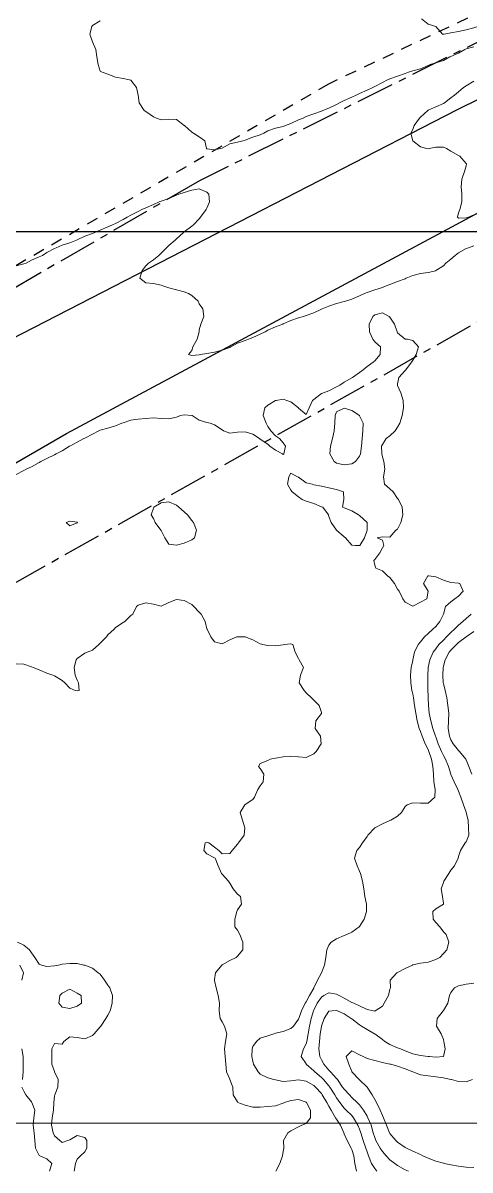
# Model space of a CAD drawing. Header units: centimetres. Extents: x 0 to 642158, y -847 to 649707.
# Drawn here: x 617005.2 to 617034.5, y 620684.3 to 620759.5 of the extents above; entities that cross this region are included whole.
import ezdxf

# ---------------------------------------------------------------- set-up
doc = ezdxf.new("R2010")
doc.units = ezdxf.units.CM
doc.header["$MEASUREMENT"] = 0
doc.linetypes.add('CENTERX2', pattern=[4, 2.5, -0.5, 0.5, -0.5])
doc.linetypes.add('JIS_02_0.7', pattern=[1.35, 0.75, -0.6])
for name, color, linetype, lineweight in [('MEV_grille', 254, 'Continuous', 9), ('WAL_parcellaire agricole', 7, 'JIS_02_0.7', 25), ('WAL_topographie 0.5', 253, 'Continuous', 20)]:
    doc.layers.add(name, color=color, linetype=linetype, lineweight=lineweight)
doc.layers.add('SPW_parcellaire cadastral', color=7, linetype='CENTERX2', lineweight=25, true_color=0xff0542)
picture_1 = doc.add_image_def('image2.png', size_in_pixel=(6614, 11023))

# ---------------------------------------------------------------- blocks, each defined once
blk = doc.blocks.new('*U114')
at = {"layer": 'MEV_grille', "transparency": 33554687}
blk.add_lwpolyline([(-1338.461, 0), (1338.461, 0)], dxfattribs=at)
blk = doc.blocks.new('*U115')
at = {"layer": 'MEV_grille', "color": 0, "linetype": 'ByBlock', "lineweight": -2, "transparency": 16777216}
blk.add_blockref('*U114', (0, -1700), dxfattribs=at)

msp = doc.modelspace()

# ---------------------------------------------------------------- linework, layer by layer
for points in [[(616959.655, 620703.552), (616982.944, 620718.069), (617008.046, 620732.586), (617035.72, 620747.406), (617113.599, 620785.514), (617149.59, 620803.66), (617192.99, 620824.68), (617220.21, 620838.29), (617257.26, 620856.739), (617304.592, 620879.574), (617342.397, 620898.93)], [(617283.421, 620876.852), (617222.327, 620846.91), (617191.327, 620831.788), (617146.717, 620809.104), (617121.916, 620796.553), (617076.852, 620775.08), (617033.603, 620753.757), (617000.637, 620736.82), (616975.534, 620721.245), (616956.026, 620709.147)]]:
    msp.add_lwpolyline(points)
at = {"layer": 'SPW_parcellaire cadastral'}
for points in [[(616952.061, 620710.931), (616919.509, 620750.616), (617042.312, 620836.61), (617069.693, 620775.462), (617061.604, 620771.471), (617016.754, 620749.136), (616963.701, 620718.387), (616952.061, 620710.931)], [(617082.838, 620766.859), (617087.915, 620758.877), (617126.08, 620714.089), (617140.94, 620702.104), (617180.2, 620666.244), (617198.721, 620649.645), (617202.743, 620647.528), (617211.738, 620638.85), (617219.57, 620629.325), (617224.544, 620619.8), (617242.443, 620568.633), (617131.683, 620480.394), (616973.114, 620705.004), (617082.838, 620766.859)]]:
    msp.add_lwpolyline(points, dxfattribs=at)
at = {"layer": 'WAL_parcellaire agricole'}
msp.add_lwpolyline([(617054.586, 620821.986), (617070.287, 620792.592), (617077.05, 620779.985), (617025.22, 620755.479), (616985.057, 620732.141), (616953.143, 620711.971), (616858.38, 620827.209)], dxfattribs=at)
at = {"layer": 'WAL_topographie 0.5'}
for points in [[(617010.25, 620759.625), (617009.75, 620759.319), (617009.692, 620759.25), (617009.568, 620758.75), (617009.75, 620758.25), (617009.75, 620758.25), (617009.969, 620757.75), (617010.024, 620757.25), (617010.107, 620756.75), (617010.25, 620756.321), (617010.375, 620756.25), (617010.75, 620756.119), (617011.25, 620755.937), (617011.75, 620755.841), (617012.178, 620755.75), (617012.25, 620755.726), (617012.62, 620755.25), (617012.75, 620754.75), (617012.75, 620754.75), (617012.806, 620754.25), (617013.131, 620753.75), (617013.25, 620753.667), (617013.75, 620753.324), (617013.942, 620753.25), (617014.25, 620753.121), (617014.75, 620753.178), (617015.25, 620753.146), (617015.75, 620752.769), (617015.778, 620752.75), (617016.25, 620752.325), (617016.375, 620752.25), (617016.75, 620752.013), (617017.107, 620751.75), (617017.21, 620751.25), (617017.25, 620751.226), (617017.75, 620751.155), (617018.17, 620751.25), (617018.25, 620751.281), (617018.75, 620751.559), (617019.25, 620751.672), (617019.593, 620751.75), (617019.75, 620751.808), (617020.25, 620751.995), (617020.75, 620752.149), (617020.977, 620752.25), (617021.25, 620752.414), (617021.75, 620752.579), (617022.25, 620752.692), (617022.407, 620752.75), (617022.75, 620752.893), (617023.25, 620753.124), (617023.555, 620753.25), (617023.75, 620753.34), (617024.25, 620753.525), (617024.75, 620753.709), (617024.853, 620753.75), (617025.25, 620753.897), (617025.75, 620754.138), (617025.944, 620754.25), (617026.25, 620754.399), (617026.75, 620754.608), (617027.032, 620754.75), (617027.25, 620754.863), (617027.75, 620755.077), (617028.12, 620755.25), (617028.25, 620755.315), (617028.75, 620755.576), (617029.083, 620755.75), (617029.25, 620755.826), (617029.75, 620755.995), (617030.25, 620756.168), (617030.47, 620756.25), (617030.75, 620756.333), (617031.25, 620756.465), (617031.75, 620756.687), (617031.875, 620756.75), (617032.25, 620756.866), (617032.75, 620757.016), (617033.182, 620757.25), (617033.25, 620757.278), (617033.75, 620757.509), (617034.162, 620757.75), (617034.25, 620757.783), (617034.75, 620757.92)], [(617031.317, 620759.75), (617031.75, 620759.389), (617032.25, 620759.25), (617032.25, 620759.25), (617032.704, 620758.75), (617032.75, 620758.744), (617032.813, 620758.75), (617033.25, 620758.842), (617033.75, 620758.93), (617034.25, 620759.039), (617034.75, 620759.155), (617035.017, 620759.25), (617035.25, 620759.417), (617035.75, 620759.685)], [(617034.75, 620755.655), (617034.25, 620755.368), (617034.063, 620755.25), (617033.75, 620754.977), (617033.481, 620754.75), (617033.25, 620754.566), (617032.82, 620754.25), (617032.75, 620754.198), (617032.25, 620753.992), (617031.75, 620753.767), (617031.734, 620753.75), (617031.25, 620753.316), (617031.189, 620753.25), (617030.845, 620752.75), (617030.75, 620752.5), (617030.622, 620752.25), (617030.75, 620751.75), (617030.75, 620751.75), (617031.25, 620751.369), (617031.667, 620751.25), (617031.75, 620751.221), (617031.821, 620751.25), (617032.25, 620751.341), (617032.75, 620751.331), (617032.95, 620751.25), (617033.25, 620751.089), (617033.75, 620750.797), (617033.833, 620750.75), (617034.25, 620750.281), (617034.278, 620750.25), (617034.25, 620750.125), (617034.135, 620749.75), (617033.969, 620749.25), (617033.929, 620748.75), (617033.969, 620748.25), (617033.962, 620747.75), (617033.827, 620747.25), (617033.75, 620747.028), (617033.674, 620746.75), (617033.75, 620746.696), (617034.25, 620746.712), (617034.39, 620746.75), (617034.75, 620746.897)], [(617004.75, 620743.567), (617005.25, 620743.701), (617005.393, 620743.75), (617005.75, 620743.931), (617006.25, 620744.155), (617006.459, 620744.25), (617006.75, 620744.448), (617007.25, 620744.704), (617007.362, 620744.75), (617007.75, 620744.913), (617008.25, 620745.073), (617008.701, 620745.25), (617008.75, 620745.276), (617009.25, 620745.515), (617009.75, 620745.689), (617009.897, 620745.75), (617010.25, 620745.91), (617010.75, 620746.119), (617011.05, 620746.25), (617011.25, 620746.332), (617011.75, 620746.591), (617012.01, 620746.75), (617012.25, 620746.88), (617012.75, 620747.117), (617012.98, 620747.25), (617013.25, 620747.374), (617013.75, 620747.578), (617014.124, 620747.75), (617014.25, 620747.802), (617014.75, 620747.981), (617015.25, 620748.189), (617015.406, 620748.25), (617015.75, 620748.363), (617016.25, 620748.528), (617016.75, 620748.606), (617017.25, 620748.389), (617017.378, 620748.25), (617017.417, 620747.75), (617017.25, 620747.35), (617017.207, 620747.25), (617016.833, 620746.75), (617016.75, 620746.646), (617016.377, 620746.25), (617016.25, 620746.157), (617015.75, 620745.789), (617015.712, 620745.75), (617015.25, 620745.327), (617015.161, 620745.25), (617014.75, 620744.891), (617014.591, 620744.75), (617014.25, 620744.386), (617014.087, 620744.25), (617013.75, 620743.955), (617013.421, 620743.75), (617013.25, 620743.562), (617013.012, 620743.25), (617012.859, 620742.75), (617013.25, 620742.45), (617013.75, 620742.417), (617014.25, 620742.295), (617014.361, 620742.25), (617014.75, 620742.12), (617015.25, 620742), (617015.75, 620741.871), (617016.036, 620741.75), (617016.25, 620741.63), (617016.682, 620741.25), (617016.75, 620741.083), (617016.981, 620740.75), (617017.036, 620740.25), (617016.838, 620739.75), (617016.75, 620739.375), (617016.736, 620739.25), (617016.607, 620738.75), (617016.333, 620738.25), (617016.25, 620738.028), (617016.042, 620737.75), (617016.25, 620737.693), (617016.75, 620737.744), (617016.821, 620737.75), (617017.25, 620737.813), (617017.75, 620737.917), (617018.25, 620738.039), (617018.75, 620738.221), (617018.809, 620738.25), (617019.25, 620738.5), (617019.75, 620738.666), (617019.981, 620738.75), (617020.25, 620738.867), (617020.75, 620739.095), (617021.065, 620739.25), (617021.25, 620739.351), (617021.75, 620739.567), (617022.219, 620739.75), (617022.25, 620739.763), (617022.75, 620739.984), (617023.25, 620740.158), (617023.578, 620740.25), (617023.75, 620740.305), (617024.25, 620740.489), (617024.75, 620740.726), (617024.806, 620740.75), (617025.25, 620740.918), (617025.75, 620741.088), (617026.25, 620741.224), (617026.325, 620741.25), (617026.75, 620741.379), (617027.25, 620741.606), (617027.586, 620741.75), (617027.75, 620741.814), (617028.25, 620741.982), (617028.75, 620742.151), (617028.992, 620742.25), (617029.25, 620742.342), (617029.75, 620742.536), (617030.25, 620742.723), (617030.322, 620742.75), (617030.75, 620742.922), (617031.25, 620743.055), (617031.75, 620743.122), (617032.25, 620743.241), (617032.261, 620743.25), (617032.75, 620743.561), (617032.923, 620743.75), (617033.25, 620744.006), (617033.529, 620744.25), (617033.75, 620744.413), (617034.25, 620744.695), (617034.407, 620744.75), (617034.75, 620744.866)], [(617004.75, 620729.882), (617005.25, 620730.159), (617005.405, 620730.25), (617005.75, 620730.403), (617006.25, 620730.67), (617006.368, 620730.75), (617006.75, 620730.932), (617007.25, 620731.189), (617007.356, 620731.25), (617007.75, 620731.447), (617008.24, 620731.75), (617008.25, 620731.755), (617008.75, 620732.006), (617009.185, 620732.25), (617009.25, 620732.284), (617009.75, 620732.527), (617010.157, 620732.75), (617010.25, 620732.79), (617010.75, 620732.93), (617011.25, 620733.077), (617011.664, 620733.25), (617011.75, 620733.284), (617012.25, 620733.443), (617012.75, 620733.513), (617013.25, 620733.569), (617013.75, 620733.602), (617014.25, 620733.569), (617014.75, 620733.545), (617015.25, 620733.641), (617015.509, 620733.75), (617015.75, 620733.807), (617016.25, 620733.764), (617016.273, 620733.75), (617016.75, 620733.46), (617017.25, 620733.295), (617017.457, 620733.25), (617017.75, 620733.137), (617018.25, 620732.811), (617018.345, 620732.75), (617018.75, 620732.596), (617019.25, 620732.663), (617019.75, 620732.694), (617020.25, 620732.54), (617020.7, 620732.25), (617020.75, 620732.205), (617021.25, 620731.871), (617021.38, 620731.75), (617021.75, 620731.487), (617022.2, 620731.25), (617022.25, 620731.208), (617022.283, 620731.25), (617022.395, 620731.75), (617022.25, 620731.966), (617022, 620732.25), (617021.75, 620732.437), (617021.443, 620732.75), (617021.25, 620733.032), (617021.14, 620733.25), (617020.936, 620733.75), (617021.044, 620734.25), (617021.25, 620734.429), (617021.75, 620734.745), (617021.783, 620734.75), (617022.25, 620734.825), (617022.487, 620734.75), (617022.75, 620734.657), (617023.246, 620734.25), (617023.25, 620734.244), (617023.75, 620733.817), (617023.962, 620734.25), (617024.177, 620734.75), (617024.25, 620734.81), (617024.75, 620735.192), (617024.892, 620735.25), (617025.25, 620735.382), (617025.75, 620735.631), (617025.959, 620735.75), (617026.25, 620735.936), (617026.75, 620736.219), (617026.794, 620736.25), (617027.25, 620736.573), (617027.5, 620736.75), (617027.75, 620736.968), (617028.143, 620737.25), (617028.25, 620737.349), (617028.6, 620737.75), (617028.62, 620738.25), (617028.25, 620738.577), (617028.122, 620738.75), (617027.897, 620739.25), (617027.893, 620739.75), (617028.131, 620740.25), (617028.25, 620740.35), (617028.75, 620740.487), (617029.196, 620740.25), (617029.25, 620740.207), (617029.552, 620739.75), (617029.725, 620739.25), (617029.75, 620739.179), (617030.25, 620738.768), (617030.404, 620738.75), (617030.75, 620738.679), (617031.118, 620738.25), (617030.958, 620737.75), (617030.75, 620737.385), (617030.664, 620737.25), (617030.282, 620736.75), (617030.25, 620736.7), (617029.838, 620736.25), (617029.75, 620735.839), (617029.736, 620735.75), (617029.75, 620735.718), (617029.955, 620735.25), (617030.107, 620734.75), (617030.132, 620734.25), (617030.06, 620733.75), (617029.901, 620733.25), (617029.75, 620733.004), (617029.583, 620732.75), (617029.25, 620732.422), (617029.01, 620732.25), (617028.75, 620731.85), (617028.705, 620731.75), (617028.713, 620731.25), (617028.75, 620731.047), (617028.843, 620730.75), (617028.923, 620730.25), (617028.836, 620729.75), (617028.899, 620729.25), (617029.25, 620728.964), (617029.467, 620728.75), (617029.75, 620728.326), (617029.806, 620728.25), (617030.048, 620727.75), (617030.099, 620727.25), (617029.972, 620726.75), (617029.75, 620726.311), (617029.636, 620726.25), (617029.25, 620725.778), (617028.75, 620725.817), (617028.417, 620725.75), (617028.75, 620725.583), (617028.855, 620725.25), (617028.75, 620725.096), (617028.589, 620724.75), (617028.25, 620724.318), (617028.185, 620724.25), (617028.25, 620723.95), (617028.327, 620723.75), (617028.75, 620723.583), (617029.094, 620723.25), (617029.25, 620723.154), (617029.55, 620722.75), (617029.75, 620722.382), (617029.848, 620722.25), (617030.103, 620721.75), (617030.25, 620721.523), (617030.75, 620721.263), (617031.25, 620721.524), (617031.662, 620721.75), (617031.75, 620722.25), (617031.458, 620722.75), (617031.741, 620723.25), (617031.75, 620723.256), (617031.806, 620723.25), (617032.25, 620723.18), (617032.75, 620722.964), (617033.25, 620722.823), (617033.75, 620722.77), (617033.823, 620722.75), (617034.057, 620722.25), (617033.75, 620721.927), (617033.512, 620721.75), (617033.25, 620721.546), (617032.886, 620721.25), (617032.759, 620720.75), (617032.75, 620720.733), (617032.516, 620720.25), (617032.25, 620719.943), (617032.063, 620719.75), (617031.75, 620719.473), (617031.51, 620719.25), (617031.25, 620718.92), (617031.108, 620718.75), (617030.865, 620718.25), (617030.756, 620717.75), (617030.75, 620717.712), (617030.64, 620717.25), (617030.59, 620716.75), (617030.608, 620716.25), (617030.691, 620715.75), (617030.75, 620715.52), (617030.785, 620715.25), (617030.858, 620714.75), (617030.943, 620714.25), (617031.031, 620713.75), (617031.169, 620713.25), (617031.25, 620713.045), (617031.356, 620712.75), (617031.558, 620712.25), (617031.75, 620711.871), (617031.8, 620711.75), (617031.965, 620711.25), (617032.064, 620710.75), (617032.101, 620710.25), (617032.133, 620709.75), (617032.224, 620709.25), (617032.188, 620708.75), (617031.75, 620708.358), (617031.25, 620708.364), (617030.75, 620708.382), (617030.375, 620708.25), (617030.25, 620708.14), (617030.008, 620707.75), (617029.75, 620707.504), (617029.301, 620707.25), (617029.25, 620707.226), (617028.75, 620707.01), (617028.262, 620706.75), (617028.25, 620706.741), (617027.799, 620706.25), (617027.75, 620706.183), (617027.455, 620705.75), (617027.25, 620705.45), (617027.074, 620705.25), (617026.914, 620704.75), (617027.096, 620704.25), (617027.25, 620703.9), (617027.308, 620703.75), (617027.458, 620703.25), (617027.527, 620702.75), (617027.601, 620702.25), (617027.701, 620701.75), (617027.701, 620701.25), (617027.56, 620700.75), (617027.25, 620700.27), (617027.239, 620700.25), (617026.75, 620699.907), (617026.427, 620699.75), (617026.25, 620699.687), (617025.75, 620699.472), (617025.401, 620699.25), (617025.25, 620699.045), (617025.112, 620698.75), (617025.035, 620698.25), (617024.958, 620697.75), (617024.753, 620697.25), (617024.75, 620697.247), (617024.497, 620696.75), (617024.26, 620696.25), (617024.25, 620696.235), (617023.977, 620695.75), (617023.75, 620695.337), (617023.689, 620695.25), (617023.444, 620694.75), (617023.267, 620694.25), (617023.25, 620694.207), (617022.915, 620693.75), (617022.75, 620693.587), (617022.25, 620693.395), (617021.75, 620693.278), (617021.63, 620693.25), (617021.25, 620693.122), (617020.75, 620692.949), (617020.5, 620692.75), (617020.25, 620692.409), (617020.204, 620692.25), (617020.192, 620691.75), (617020.25, 620691.46), (617020.299, 620691.25), (617020.607, 620690.75), (617020.75, 620690.606), (617021.25, 620690.369), (617021.63, 620690.25), (617021.75, 620690.219), (617022.25, 620690.125), (617022.75, 620690.159), (617023.25, 620690.227), (617023.75, 620690.145), (617024.25, 620689.862), (617024.376, 620689.75), (617024.75, 620689.334), (617024.806, 620689.25), (617025.104, 620688.75), (617025.25, 620688.497), (617025.385, 620688.25), (617025.688, 620687.75), (617025.75, 620687.648), (617026.016, 620687.25), (617026.222, 620686.75), (617026.25, 620686.686), (617026.444, 620686.25), (617026.712, 620685.75), (617026.75, 620685.661), (617026.87, 620685.25), (617026.942, 620684.75), (617027.052, 620684.25)], [(617026.99, 620730.75), (617026.75, 620730.591), (617026.25, 620730.526), (617025.75, 620730.637), (617025.591, 620730.75), (617025.304, 620731.25), (617025.344, 620731.75), (617025.474, 620732.25), (617025.586, 620732.75), (617025.632, 620733.25), (617025.649, 620733.75), (617025.75, 620734.009), (617026.25, 620734.239), (617026.75, 620734.09), (617027.246, 620733.75), (617027.25, 620733.745), (617027.484, 620733.25), (617027.476, 620732.75), (617027.433, 620732.25), (617027.392, 620731.75), (617027.317, 620731.25), (617027.25, 620731.091), (617026.99, 620730.75)], [(617027.25, 620725.234), (617027.271, 620725.25), (617027.577, 620725.75), (617027.75, 620726.25), (617027.75, 620726.75), (617027.25, 620727.209), (617027.187, 620727.25), (617026.75, 620727.513), (617026.25, 620727.719), (617026.139, 620727.75), (617026.231, 620728.25), (617026.209, 620728.75), (617025.75, 620728.906), (617025.25, 620729.025), (617024.75, 620729.118), (617024.25, 620729.221), (617024.145, 620729.25), (617023.75, 620729.338), (617023.25, 620729.724), (617023.179, 620729.75), (617022.75, 620729.981), (617022.617, 620729.75), (617022.536, 620729.25), (617022.75, 620728.861), (617022.827, 620728.75), (617023.25, 620728.42), (617023.5, 620728.25), (617023.75, 620728.149), (617024.25, 620727.987), (617024.75, 620727.777), (617024.838, 620727.75), (617025.209, 620727.25), (617025.25, 620727.15), (617025.401, 620726.75), (617025.744, 620726.25), (617025.75, 620726.24), (617026.25, 620725.808), (617026.328, 620725.75), (617026.75, 620725.268), (617027, 620725.25), (617027.25, 620725.234)], [(617016.439, 620725.75), (617016.25, 620725.617), (617015.75, 620725.396), (617015.25, 620725.263), (617014.75, 620725.322), (617014.482, 620725.75), (617014.25, 620726.222), (617014.232, 620726.25), (617013.857, 620726.75), (617013.75, 620727), (617013.603, 620727.25), (617013.75, 620727.69), (617013.772, 620727.75), (617014.25, 620728.026), (617014.75, 620728.094), (617015.25, 620727.88), (617015.411, 620727.75), (617015.75, 620727.44), (617015.976, 620727.25), (617016.25, 620726.883), (617016.365, 620726.75), (617016.569, 620726.25), (617016.439, 620725.75)], [(617008.76, 620726.75), (617008.75, 620726.734), (617008.25, 620726.533), (617008.023, 620726.75), (617008.25, 620726.841), (617008.75, 620726.762), (617008.76, 620726.75)], [(617004.75, 620717.483), (617005.25, 620717.458), (617005.75, 620717.29), (617005.85, 620717.25), (617006.25, 620717.099), (617006.75, 620716.875), (617007.143, 620716.75), (617007.25, 620716.708), (617007.75, 620716.4), (617007.923, 620716.25), (617008.25, 620715.896), (617008.6, 620715.75), (617008.75, 620715.709), (617008.875, 620715.75), (617008.833, 620716.25), (617008.75, 620716.427), (617008.616, 620716.75), (617008.547, 620717.25), (617008.685, 620717.75), (617008.75, 620717.833), (617009.25, 620718.193), (617009.4, 620718.25), (617009.75, 620718.388), (617010.167, 620718.75), (617010.25, 620718.833), (617010.654, 620719.25), (617010.75, 620719.38), (617011.17, 620719.75), (617011.25, 620719.875), (617011.75, 620720.193), (617011.855, 620720.25), (617012.25, 620720.645), (617012.393, 620720.75), (617012.625, 620721.25), (617012.75, 620721.323), (617013.25, 620721.486), (617013.75, 620721.393), (617014.25, 620721.261), (617014.75, 620721.495), (617015.25, 620721.692), (617015.75, 620721.639), (617016.25, 620721.373), (617016.379, 620721.25), (617016.75, 620720.882), (617016.871, 620720.75), (617017.129, 620720.25), (617017.25, 620719.781), (617017.261, 620719.75), (617017.5, 620719.25), (617017.75, 620718.935), (617018.25, 620718.801), (617018.75, 620719.052), (617019.2, 620719.25), (617019.25, 620719.265), (617019.75, 620719.25), (617019.75, 620719.25), (617020.25, 620719.05), (617020.75, 620718.787), (617020.924, 620718.75), (617021.25, 620718.685), (617021.75, 620718.672), (617022.25, 620718.741), (617022.312, 620718.75), (617022.75, 620718.789), (617022.871, 620718.75), (617023.031, 620718.25), (617023.25, 620717.83), (617023.294, 620717.75), (617023.58, 620717.25), (617023.391, 620716.75), (617023.306, 620716.25), (617023.615, 620715.75), (617023.75, 620715.583), (617024.101, 620715.25), (617024.25, 620715.097), (617024.607, 620714.75), (617024.75, 620714.296), (617024.766, 620714.25), (617024.75, 620714.228), (617024.395, 620713.75), (617024.338, 620713.25), (617024.689, 620712.75), (617024.728, 620712.25), (617024.417, 620711.75), (617024.25, 620711.591), (617023.75, 620711.357), (617023.25, 620711.404), (617022.75, 620711.445), (617022.25, 620711.4), (617021.75, 620711.312), (617021.402, 620711.25), (617021.25, 620711.158), (617020.75, 620710.959), (617020.636, 620710.75), (617020.75, 620710.618), (617020.983, 620710.25), (617020.94, 620709.75), (617020.75, 620709.5), (617020.588, 620709.25), (617020.375, 620708.75), (617020.25, 620708.592), (617019.75, 620708.275), (617019.723, 620708.25), (617019.427, 620707.75), (617019.574, 620707.25), (617019.743, 620706.75), (617019.681, 620706.25), (617019.309, 620705.75), (617019.25, 620705.663), (617018.899, 620705.25), (617018.75, 620705.061), (617018.25, 620705.038), (617018.038, 620705.25), (617017.75, 620705.484), (617017.364, 620705.75), (617017.25, 620705.795), (617017.141, 620705.75), (617017.052, 620705.25), (617017.25, 620705.032), (617017.75, 620704.781), (617017.781, 620704.75), (617017.985, 620704.25), (617018.198, 620703.75), (617018.25, 620703.712), (617018.659, 620703.25), (617018.75, 620703.117), (617018.979, 620702.75), (617019.25, 620702.389), (617019.458, 620702.25), (617019.516, 620701.75), (617019.25, 620701.364), (617019.218, 620701.25), (617019.07, 620700.75), (617019.08, 620700.25), (617019.25, 620700.039), (617019.405, 620699.75), (617019.592, 620699.25), (617019.598, 620698.75), (617019.25, 620698.326), (617019.155, 620698.25), (617018.75, 620698.05), (617018.25, 620697.768), (617018.227, 620697.75), (617017.811, 620697.25), (617017.75, 620696.8), (617017.743, 620696.75), (617017.75, 620696.729), (617017.848, 620696.25), (617017.994, 620695.75), (617018.077, 620695.25), (617018.06, 620694.75), (617018.121, 620694.25), (617018.25, 620694.02), (617018.395, 620693.75), (617018.551, 620693.25), (617018.473, 620692.75), (617018.406, 620692.25), (617018.444, 620691.75), (617018.49, 620691.25), (617018.537, 620690.75), (617018.75, 620690.265), (617018.758, 620690.25), (617018.95, 620689.75), (617018.964, 620689.25), (617019.25, 620688.796), (617019.28, 620688.75), (617019.75, 620688.559), (617020.25, 620688.446), (617020.75, 620688.429), (617021.25, 620688.483), (617021.75, 620688.518), (617022.25, 620688.692), (617022.326, 620688.75), (617022.75, 620688.883), (617023.25, 620688.941), (617023.75, 620688.772), (617023.776, 620688.75), (617024.046, 620688.25), (617024.036, 620687.75), (617023.75, 620687.372), (617023.468, 620687.25), (617023.25, 620687.159), (617022.75, 620686.89), (617022.544, 620686.75), (617022.267, 620686.25), (617022.286, 620685.75), (617022.25, 620685.536), (617022.21, 620685.25), (617022.023, 620684.75), (617021.759, 620684.25)], [(617034.576, 620720.75), (617034.25, 620720.454), (617034.034, 620720.25), (617033.75, 620720.029), (617033.477, 620719.75), (617033.25, 620719.536), (617032.962, 620719.25), (617032.75, 620719.039), (617032.46, 620718.75), (617032.25, 620718.472), (617032.088, 620718.25), (617031.855, 620717.75), (617031.752, 620717.25), (617031.75, 620717.206), (617031.725, 620716.75), (617031.724, 620716.25), (617031.737, 620715.75), (617031.75, 620715.406), (617031.757, 620715.25), (617031.774, 620714.75), (617031.827, 620714.25), (617031.932, 620713.75), (617032.07, 620713.25), (617032.231, 620712.75), (617032.25, 620712.701), (617032.412, 620712.25), (617032.628, 620711.75), (617032.75, 620711.483), (617032.881, 620711.25), (617033.084, 620710.75), (617033.246, 620710.25), (617033.25, 620710.239), (617033.47, 620709.75), (617033.709, 620709.25), (617033.75, 620709.14), (617033.9, 620708.75), (617034.068, 620708.25), (617034.25, 620707.766), (617034.257, 620707.75), (617034.371, 620707.25), (617034.41, 620706.75), (617034.42, 620706.25), (617034.25, 620705.831), (617034.189, 620705.75), (617033.866, 620705.25), (617033.75, 620704.868), (617033.716, 620704.75), (617033.472, 620704.25), (617033.25, 620703.957), (617033.111, 620703.75), (617032.779, 620703.25), (617032.75, 620703.167), (617032.607, 620702.75), (617032.687, 620702.25), (617032.75, 620701.812), (617032.763, 620701.75), (617032.75, 620701.739), (617032.25, 620701.425), (617032.058, 620701.25), (617032.072, 620700.75), (617032.25, 620700.529), (617032.52, 620700.25), (617032.75, 620699.935), (617032.927, 620699.75), (617033.106, 620699.25), (617032.969, 620698.75), (617032.75, 620698.509), (617032.526, 620698.25), (617032.25, 620698.115), (617031.75, 620697.948), (617031.25, 620697.866), (617030.75, 620697.76), (617030.721, 620697.75), (617030.25, 620697.529), (617029.75, 620697.273), (617029.692, 620697.25), (617029.267, 620696.75), (617029.284, 620696.25), (617029.25, 620696.169), (617029.157, 620695.75), (617028.876, 620695.25), (617028.75, 620695.062), (617028.287, 620694.75), (617028.25, 620694.736), (617028.174, 620694.75), (617027.75, 620694.83), (617027.25, 620695.071), (617026.883, 620695.25), (617026.75, 620695.305), (617026.25, 620695.582), (617025.909, 620695.75), (617025.75, 620695.847), (617025.25, 620695.939), (617024.919, 620695.75), (617024.75, 620695.649), (617024.481, 620695.25), (617024.25, 620694.801), (617024.226, 620694.75), (617024.085, 620694.25), (617023.979, 620693.75), (617023.893, 620693.25), (617023.794, 620692.75), (617023.75, 620692.582), (617023.572, 620692.25), (617023.428, 620691.75), (617023.75, 620691.286), (617023.766, 620691.25), (617024.25, 620690.827), (617024.321, 620690.75), (617024.75, 620690.379), (617024.886, 620690.25), (617025.25, 620689.839), (617025.317, 620689.75), (617025.627, 620689.25), (617025.75, 620689.041), (617025.959, 620688.75), (617026.25, 620688.37), (617026.375, 620688.25), (617026.75, 620687.895), (617026.869, 620687.75), (617027.139, 620687.25), (617027.25, 620686.987), (617027.335, 620686.75), (617027.503, 620686.25), (617027.674, 620685.75), (617027.75, 620685.515), (617027.845, 620685.25), (617028.049, 620684.75), (617028.25, 620684.421), (617028.379, 620684.25)], [(617034.75, 620719.599), (617034.25, 620719.257), (617034.24, 620719.25), (617033.75, 620718.881), (617033.608, 620718.75), (617033.25, 620718.38), (617033.139, 620718.25), (617032.86, 620717.75), (617032.75, 620717.33), (617032.732, 620717.25), (617032.71, 620716.75), (617032.741, 620716.25), (617032.75, 620716.202), (617032.86, 620715.75), (617032.968, 620715.25), (617033.043, 620714.75), (617033.104, 620714.25), (617033.082, 620713.75), (617033.071, 620713.25), (617033.162, 620712.75), (617033.25, 620712.5), (617033.395, 620712.25), (617033.75, 620711.809), (617033.812, 620711.75), (617034.225, 620711.25), (617034.25, 620711.191), (617034.422, 620710.75), (617034.616, 620710.25)], [(617004.824, 620699.25), (617005.25, 620699.045), (617005.614, 620698.75), (617005.75, 620698.556), (617005.972, 620698.25), (617006.25, 620697.807), (617006.396, 620697.75), (617006.75, 620697.648), (617007.25, 620697.7), (617007.521, 620697.75), (617007.75, 620697.815), (617008.25, 620697.856), (617008.75, 620697.854), (617009.185, 620697.75), (617009.25, 620697.742), (617009.75, 620697.541), (617010.109, 620697.25), (617010.25, 620697.144), (617010.539, 620696.75), (617010.75, 620696.442), (617010.873, 620696.25), (617011.051, 620695.75), (617011.042, 620695.25), (617010.897, 620694.75), (617010.75, 620694.462), (617010.629, 620694.25), (617010.291, 620693.75), (617010.25, 620693.694), (617009.85, 620693.25), (617009.75, 620693.144), (617009.25, 620692.916), (617008.75, 620693.007), (617008.25, 620693.054), (617007.872, 620692.75), (617007.75, 620692.571), (617007.25, 620692.61), (617007.07, 620692.25), (617007.078, 620691.75), (617007.075, 620691.25), (617007.25, 620690.783), (617007.263, 620690.75), (617007.498, 620690.25), (617007.471, 620689.75), (617007.269, 620689.25), (617007.25, 620689.153), (617007.207, 620688.75), (617007.187, 620688.25), (617007.094, 620687.75), (617007.057, 620687.25), (617007.164, 620686.75), (617007.25, 620686.564), (617007.599, 620686.25), (617007.75, 620686.129), (617008.134, 620686.25), (617008.25, 620686.295), (617008.75, 620686.571), (617009.25, 620686.444), (617009.379, 620686.25), (617009.373, 620685.75), (617009.25, 620685.519), (617008.956, 620685.25), (617008.75, 620685.026), (617008.621, 620684.75), (617008.549, 620684.25)], [(617004.977, 620697.75), (617005.227, 620697.25), (617005.105, 620696.75)], [(617009.026, 620695.25), (617008.75, 620695.046), (617008.25, 620694.908), (617007.75, 620694.998), (617007.544, 620695.25), (617007.613, 620695.75), (617007.75, 620695.908), (617008.25, 620696.162), (617008.75, 620695.916), (617008.993, 620695.75), (617009.026, 620695.25)], [(617034.75, 620696.565), (617034.25, 620696.492), (617033.75, 620696.382), (617033.475, 620696.25), (617033.25, 620695.948), (617033.163, 620695.75), (617033.05, 620695.25), (617032.75, 620694.776), (617032.734, 620694.75), (617032.349, 620694.25), (617032.31, 620693.75), (617032.597, 620693.25), (617032.75, 620692.864), (617032.775, 620692.75), (617032.861, 620692.25), (617032.75, 620691.75), (617032.75, 620691.75), (617032.25, 620691.713), (617031.841, 620691.75), (617031.75, 620691.766), (617031.25, 620691.817), (617030.75, 620691.939), (617030.25, 620692.123), (617029.935, 620692.25), (617029.75, 620692.328), (617029.25, 620692.545), (617028.917, 620692.75), (617028.75, 620692.871), (617028.25, 620693.244), (617028.24, 620693.25), (617027.75, 620693.52), (617027.374, 620693.75), (617027.25, 620693.826), (617026.75, 620694.22), (617026.708, 620694.25), (617026.25, 620694.564), (617025.805, 620694.75), (617025.75, 620694.772), (617025.464, 620694.75), (617025.25, 620694.722), (617024.936, 620694.25), (617024.757, 620693.75), (617024.75, 620693.72), (617024.677, 620693.25), (617024.62, 620692.75), (617024.591, 620692.25), (617024.646, 620691.75), (617024.75, 620691.537), (617024.909, 620691.25), (617025.25, 620690.872), (617025.358, 620690.75), (617025.75, 620690.316), (617025.801, 620690.25), (617026.148, 620689.75), (617026.25, 620689.611), (617026.586, 620689.25), (617026.75, 620689.077), (617027.092, 620688.75), (617027.25, 620688.591), (617027.518, 620688.25), (617027.75, 620687.843), (617027.798, 620687.75), (617028.007, 620687.25), (617028.152, 620686.75), (617028.25, 620686.444), (617028.327, 620686.25), (617028.618, 620685.75), (617028.75, 620685.528), (617029.001, 620685.25), (617029.25, 620684.981), (617029.572, 620684.75), (617029.75, 620684.62), (617030.25, 620684.333), (617030.463, 620684.25)], [(617005.114, 620692.25), (617005.206, 620691.75), (617005.209, 620691.25), (617005.193, 620690.75), (617005.149, 620690.25)], [(617034.657, 620690.25), (617034.25, 620690.097), (617033.75, 620690.113), (617033.286, 620690.25), (617033.25, 620690.261), (617032.75, 620690.357), (617032.25, 620690.426), (617031.75, 620690.497), (617031.25, 620690.565), (617030.75, 620690.75), (617030.75, 620690.75), (617030.25, 620690.941), (617029.75, 620691.118), (617029.301, 620691.25), (617029.25, 620691.264), (617028.75, 620691.368), (617028.25, 620691.5), (617027.75, 620691.624), (617027.494, 620691.75), (617027.25, 620691.876), (617026.75, 620692.125), (617026.382, 620691.75), (617026.542, 620691.25), (617026.75, 620690.768), (617026.76, 620690.75), (617027.223, 620690.25), (617027.25, 620690.226), (617027.75, 620689.75), (617027.75, 620689.75), (617028.079, 620689.25), (617028.25, 620688.938), (617028.356, 620688.75), (617028.61, 620688.25), (617028.75, 620687.899), (617028.827, 620687.75), (617029.032, 620687.25), (617029.224, 620686.75), (617029.25, 620686.707), (617029.637, 620686.25), (617029.75, 620686.154), (617030.25, 620685.801), (617030.328, 620685.75), (617030.75, 620685.561), (617031.25, 620685.327), (617031.402, 620685.25), (617031.75, 620685.097), (617032.25, 620684.9), (617032.75, 620684.76), (617032.803, 620684.75), (617033.25, 620684.654), (617033.75, 620684.563), (617034.25, 620684.514), (617034.75, 620684.481)], [(617005.116, 620689.75), (617005.25, 620689.489), (617005.373, 620689.25), (617005.75, 620688.782), (617005.772, 620688.75), (617005.972, 620688.25), (617005.906, 620687.75), (617005.862, 620687.25), (617005.93, 620686.75), (617005.969, 620686.25), (617006.001, 620685.75), (617006.25, 620685.267), (617006.283, 620685.25), (617006.75, 620685.058), (617007.085, 620684.75), (617006.936, 620684.25)]]:
    msp.add_lwpolyline(points, dxfattribs=at)

# ---------------------------------------------------------------- block references
at = {"layer": 'MEV_grille', "transparency": 33554687}
msp.add_blockref('*U115', (616669.481, 622387.381), dxfattribs=at)

# ---------------------------------------------------------------- pictures from other files: only their frames are drawn
image = msp.add_image(picture_1, insert=(616830.845, 620745.783), size_in_units=(429.466, 715.756), dxfattribs=dict(brightness=75))
image.dxf.flags = 7

doc.saveas('drawing.dxf')
